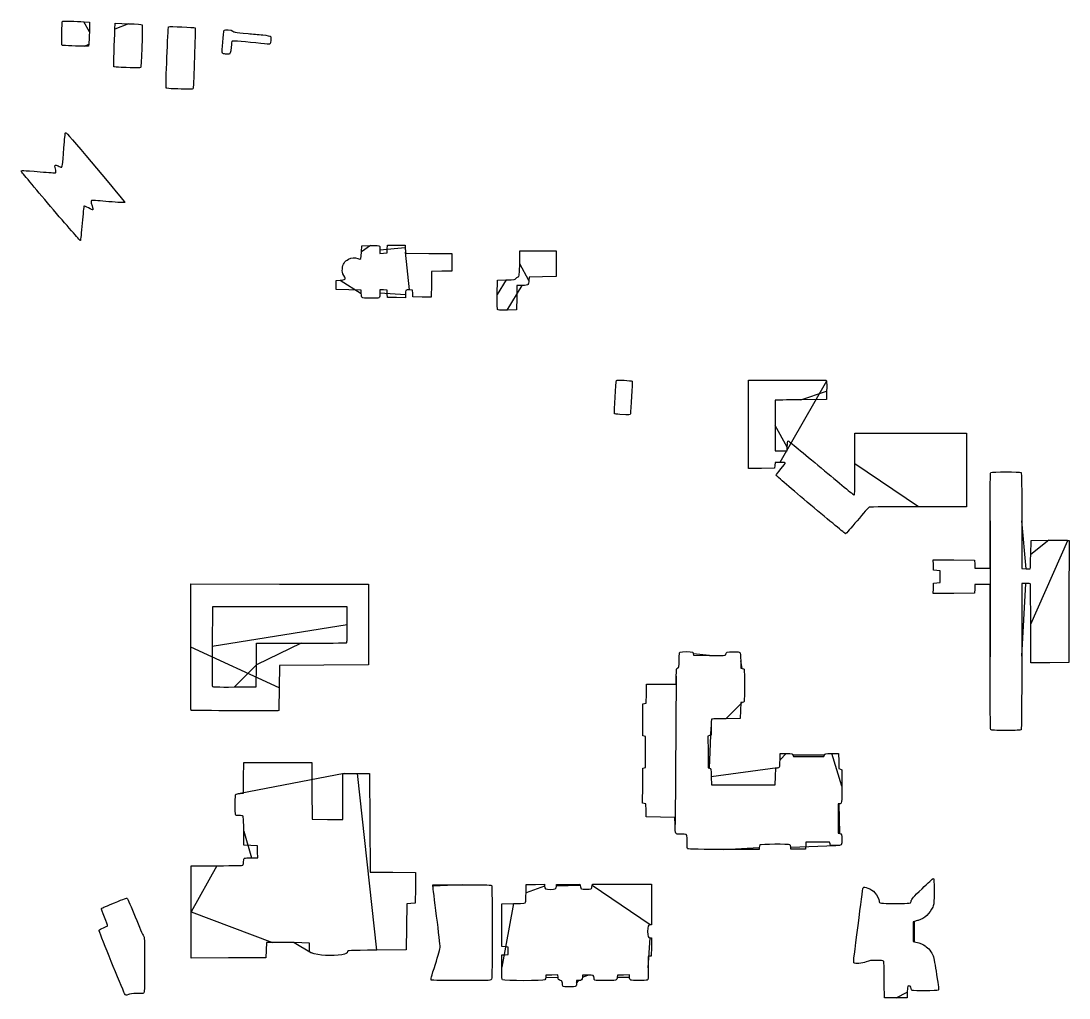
# Model space of a CAD drawing. Extents: x 19 to 602, y 71 to 494.
# Drawn here: x 180.5 to 348, y 226.4 to 382.5 of the extents above; entities that cross this region are included whole.
import ezdxf

# ---------------------------------------------------------------- set-up
doc = ezdxf.new("R2010")
doc.units = 0
doc.layers.get('0').update_dxf_attribs({"linetype": 'CONTINUOUS'})

msp = doc.modelspace()

# ---------------------------------------------------------------- linework, layer by layer
at = {"color": 7}
for points in [[(190.596888, 382.407624), (191.497, 382.350024), (191.46308, 380.769144)], [(195.55704, 381.215624), (195.61176, 382.151784), (197.694936, 382.088584)], [(188.661624, 378.527544), (188.661688, 378.526664)], [(191.371816, 378.833944), (191.314456, 378.479544), (190.685624, 378.471544)], [(213.219432, 377.239864), (213.219432, 377.239864)], [(196.56732, 375.097944), (196.567288, 375.098504)], [(205.028368, 371.678024), (205.028368, 371.678344)], [(185.27868, 352.878984), (185.278664, 352.878504)], [(234.94708, 345.614584), (234.97244, 346.618584), (236.3608, 346.643384)], [(237.896424, 345.916584), (237.898024, 345.394744), (238.460592, 345.421944), (239.023168, 345.449144), (239.068128, 346.079224), (239.113168, 346.709304), (240.508344, 346.709304), (241.90352, 346.709304), (241.92704, 346.259224)], [(241.996, 345.607624), (242.04144, 345.406104), (245.707936, 345.382904), (249.374432, 345.359704), (249.374432, 343.964584), (249.374432, 342.569384), (247.754232, 342.524584), (246.134032, 342.479784), (246.109872, 340.429784), (246.085632, 338.379784), (244.624648, 338.404584), (243.163656, 338.429384), (243.118696, 338.969464), (243.073656, 339.509544), (242.587112, 339.537544)], [(260.220656, 343.738904), (260.265696, 345.809144), (263.146056, 345.809144), (266.0264, 345.809144), (266.0264, 343.738904), (266.0264, 341.668664), (263.866144, 341.623864), (261.705872, 341.579064), (261.678272, 341.042104)], [(234.91004, 338.971384), (234.88244, 339.508344), (232.902192, 339.553144), (230.921944, 339.597944), (230.921944, 340.318024), (230.921944, 341.038104), (231.516016, 341.082904)], [(256.641136, 338.834744), (256.665216, 341.128504), (258.074008, 341.153304)], [(260.616448, 340.273864), (259.774112, 340.273864), (259.749872, 338.316184), (259.725632, 336.358424), (258.21596, 336.333624)], [(235.03344, 338.321144), (235.033576, 338.318744)], [(241.949888, 338.810024), (241.948288, 338.290104), (240.530608, 338.314904), (239.112928, 338.339704), (239.067888, 338.924824), (239.022848, 339.509864), (238.46028, 339.537064), (237.897704, 339.564264), (237.897704, 339.058984)], [(256.66168, 336.425144), (256.661616, 336.424824)], [(301.79744, 311.987224), (301.04072, 311.960824), (300.99592, 311.510744), (300.95112, 311.060744), (298.8584, 311.036744), (296.7656, 311.012744), (296.7656, 318.080264), (296.7656, 325.147784), (302.97464, 325.147784), (309.18376, 325.147784), (309.23336, 324.945304)], [(309.25736, 323.392584), (309.23176, 322.042424), (305.13624, 321.995224)], [(276.2272, 319.649464), (276.2272, 319.649464)], [(301.01728, 317.879784), (301.04048, 313.851784), (301.9856, 313.851784), (302.93072, 313.851784), (302.95392, 314.436904)], [(313.77728, 311.736504), (313.77728, 316.687144), (322.68832, 316.687144), (331.59944, 316.687144), (331.59944, 310.791384), (331.59944, 304.895704), (323.926, 304.895704)], [(306.71136, 305.181864), (306.71144, 305.179624)], [(335.38, 280.924824), (335.38, 292.473304), (334.16864, 292.473304), (332.95728, 292.473304), (332.93088, 291.775704), (332.90448, 291.078104), (329.5932, 291.054104), (326.28192, 291.030904), (326.30752, 291.864664), (326.33312, 292.698344), (326.87312, 292.743144), (327.4132, 292.787944), (327.4132, 293.733064), (327.4132, 294.678184), (326.87312, 294.722984), (326.33312, 294.767784), (326.30752, 295.601464), (326.28192, 296.435224), (329.5932, 296.411224), (332.90448, 296.388024), (332.93088, 295.735464), (332.95728, 295.082824), (334.16848, 295.082824), (335.37968, 295.082824), (335.37968, 302.670824)], [(340.44232, 302.635544), (340.46552, 295.038184), (341.11816, 295.011784)], [(341.85648, 297.288504), (341.90528, 299.538744), (344.74064, 299.564344)], [(347.77888, 299.540344), (347.98184, 299.490744), (347.95864, 289.748824), (347.93544, 280.006984), (344.89752, 279.982984), (341.85968, 279.958984), (341.85968, 286.163544)], [(207.654072, 282.497304), (207.654072, 292.563864), (221.853344, 292.541464), (236.052624, 292.518264), (236.052624, 286.082424), (236.052624, 279.646664), (228.941728, 279.601864), (221.83084, 279.557064), (221.78324, 275.956584)], [(341.08512, 292.652984), (340.41968, 292.652984), (340.41968, 281.014504)], [(232.656024, 286.087224), (232.632184, 288.916424), (221.87584, 288.916424), (211.119496, 288.916424), (211.096216, 282.615624)], [(218.163928, 279.624184), (218.187528, 283.112104), (225.319856, 283.112104)], [(287.95792, 281.398984), (287.98992, 281.173944), (290.53504, 281.149944)], [(295.52568, 280.312824), (295.55128, 279.103544), (295.77632, 279.072344)], [(214.650032, 276.111304), (218.140392, 276.134504), (218.163912, 279.622424), (218.163928, 279.624184)], [(285.04104, 254.128264), (285.01944, 255.253384), (282.72408, 255.298184), (280.4288, 255.342984), (280.4032, 256.389944), (280.3776, 257.436904), (280.10904, 257.490504), (279.84048, 257.544104), (279.86448, 260.354904), (279.88848, 263.165704), (280.11352, 263.218504), (280.33856, 263.271304), (280.33856, 265.738504), (280.33856, 268.205704), (280.11352, 268.258504), (279.88848, 268.311304), (279.88848, 270.871704), (279.88848, 273.432024), (280.15856, 273.478424), (280.42856, 273.524824), (280.45336, 275.030264), (280.47816, 276.535624), (282.8388, 276.559624), (285.19944, 276.583624), (285.22424, 277.824504)], [(295.77632, 273.644824), (295.55128, 273.612824), (295.50648, 272.352664), (295.46168, 271.092504), (293.1664, 271.043704)], [(207.714064, 272.371224), (207.714072, 272.370744)], [(290.82616, 269.693064), (290.82616, 268.428264), (290.55472, 268.333624), (290.28336, 268.238984), (290.30736, 265.709544), (290.33136, 263.180024), (290.55632, 263.127224)], [(335.48712, 269.268024), (335.48808, 269.268424)], [(301.806, 264.454504), (301.806, 265.467144), (302.79832, 265.467144)], [(303.87624, 265.242104), (303.96176, 265.017064), (306.39656, 265.017064), (308.83128, 265.017064), (308.91688, 265.242104)], [(310.08216, 265.467144), (311.16192, 265.467144), (311.18672, 264.275544), (311.21152, 263.083944), (311.45904, 262.965464), (311.70656, 262.846984), (311.70656, 260.259544)], [(215.53324, 259.095944), (216.070192, 259.123144), (216.094112, 261.575944), (216.118032, 264.028744), (221.56144, 264.028744), (227.00484, 264.028744), (227.0282, 259.505624), (227.05156, 254.982584), (229.504368, 254.958584), (231.957176, 254.934584), (231.957176, 258.579784), (231.957176, 262.224984), (232.159696, 262.274584)], [(290.8264, 261.772984), (290.8712, 260.471704), (295.9568, 260.471704), (301.04248, 260.471704), (301.08728, 261.821864), (301.13208, 263.172024), (301.40176, 263.202424)], [(234.297464, 262.298584), (236.232704, 262.272984), (236.277744, 254.396984), (236.322784, 246.520984), (239.947184, 246.497784), (243.571576, 246.474584), (243.547656, 244.022824), (243.523736, 241.570984), (242.848656, 241.526184), (242.173568, 241.481384), (242.128528, 237.790984), (242.083568, 234.100504), (237.4042, 234.055704)], [(311.282, 257.456104), (311.07352, 257.456104), (311.09752, 255.093304), (311.12152, 252.730504), (311.34656, 252.698504)], [(217.38568, 248.817624), (218.371496, 248.817624), (218.345976, 249.785224), (218.320456, 250.752824), (217.24032, 250.797624), (216.160184, 250.842424), (216.136104, 253.085464)], [(310.74712, 250.794824), (309.89696, 250.794824), (309.80288, 251.064904), (309.70872, 251.334904), (307.8316, 251.334904), (305.9544, 251.334904), (305.9272, 250.772344), (305.9, 250.209784), (304.72992, 250.209784), (303.55976, 250.209784), (303.53016, 250.524024)], [(287.00752, 250.307064), (287.00864, 250.310344)], [(298.47432, 250.461784), (298.47432, 250.164744), (292.76824, 250.164744)], [(207.744072, 240.176104), (207.744072, 247.557704), (211.821584, 247.557704)], [(246.358904, 244.271944), (246.358904, 244.497304), (251.029856, 244.497304)], [(261.233704, 243.236024), (261.255544, 244.541144), (262.718232, 244.565944), (264.180912, 244.590744), (264.180912, 244.291464)], [(266.08568, 244.271224), (266.11608, 244.541304), (267.98168, 244.565304), (269.8472, 244.589304), (269.8912, 244.384984)], [(271.79256, 244.383144), (271.83576, 244.585624), (276.55968, 244.585624), (281.28352, 244.585624), (281.28352, 241.345224), (281.28352, 238.104824), (281.07648, 238.104824)], [(257.360648, 231.355784), (257.385048, 233.290904), (257.880112, 233.335704), (258.375168, 233.380504), (258.375168, 233.965544), (258.375168, 234.550664), (257.880112, 234.595464), (257.385048, 234.640264), (257.385048, 238.060664), (257.385048, 241.481064), (259.25152, 241.505064)], [(220.750896, 235.300584), (219.760776, 235.270984), (219.715736, 234.055784), (219.670696, 232.840664), (213.707448, 232.817464), (207.7442, 232.794264), (207.7442, 240.175784), (207.744072, 240.176104)], [(323.3188, 238.666664), (323.09376, 238.597064), (323.09376, 237.026184), (323.09376, 235.455304), (323.3188, 235.392904)], [(226.965384, 233.643304), (226.64664, 233.776504), (226.64664, 234.490904), (226.64664, 235.205384), (224.193832, 235.267784)], [(281.07872, 236.034584), (281.288, 236.034584), (281.2632, 234.571944), (281.2384, 233.109224), (280.99088, 233.080424), (280.74328, 233.051624), (280.74328, 231.215544)], [(266.35848, 229.715944), (266.33048, 230.101464), (265.36816, 230.075864), (264.405864, 230.050264), (264.376024, 229.735624)], [(271.10496, 230.073944), (270.25736, 230.047544), (270.22776, 229.732904)], [(277.77296, 229.739384), (277.77296, 230.099304), (276.80536, 230.073704), (275.83768, 230.048104), (275.81048, 229.733064)], [(246.096904, 229.278504), (246.096904, 229.278504)], [(267.10752, 228.318344), (267.1068, 228.317784)], [(269.66152, 229.192424), (269.31248, 229.192424), (269.31248, 228.805384)], [(196.996424, 227.327864), (196.996424, 227.327624)], [(318.52016, 226.463464), (318.51976, 226.463224)], [(322.12936, 227.376584), (322.10376, 226.449864), (320.34288, 226.425864)]]:
    msp.add_lwpolyline(points, close=True, dxfattribs=at)
for points in [[(187.067808, 380.515224), (187.097808, 381.560664), (187.143808, 382.437384), (187.17004, 382.463624)], [(187.17004, 382.463624), (187.22804, 382.521224), (189.359344, 382.486824), (190.596888, 382.407624)], [(197.694936, 382.088584), (199.12888, 382.045384), (199.8094, 381.991944), (199.878504, 381.917464)], [(199.878504, 381.917464), (199.952424, 381.838264), (199.946104, 380.941704), (199.854824, 378.523864)], [(187.139888, 378.602664), (187.033544, 378.613064), (187.022008, 378.918984), (187.067808, 380.515224)], [(191.46308, 380.769144), (191.44444, 379.899704), (191.40332, 379.028824), (191.371816, 378.833944)], [(195.374032, 375.201864), (195.322832, 375.253864), (195.446832, 379.329144), (195.55704, 381.215624)], [(203.734872, 371.791704), (203.643968, 371.883144), (204.011032, 381.487944), (204.109176, 381.586104)], [(204.109176, 381.586104), (204.213768, 381.690744), (208.300136, 381.524504), (208.369232, 381.412584)], [(208.369232, 381.412584), (208.424112, 381.323864), (208.121816, 372.121784), (208.053272, 371.795864)], [(212.710872, 377.381224), (212.629184, 377.481144), (212.896048, 380.708744), (213.01276, 381.032424)], [(213.01276, 381.032424), (213.08476, 381.232024), (214.210576, 381.128904), (214.372208, 380.907864)], [(214.372208, 380.907864), (214.504216, 380.727304), (214.499552, 380.728104), (216.835208, 380.504984)], [(216.835208, 380.504984), (217.45404, 380.445784), (218.501864, 380.345304), (219.163712, 380.281464)], [(219.163712, 380.281464), (219.825568, 380.217464), (220.394248, 380.121384), (220.427448, 380.067624)], [(188.661688, 378.526664), (187.894344, 378.561864), (187.209536, 378.595464), (187.139888, 378.602664)], [(190.685624, 378.471544), (190.339768, 378.463544), (189.428968, 378.492344), (188.661624, 378.527544)], [(199.854824, 378.523864), (199.786584, 376.716904), (199.712304, 375.187864), (199.689744, 375.125944)], [(214.260112, 379.309544), (214.234832, 379.283944), (214.171048, 378.844024), (214.118336, 378.331304)], [(218.8872, 378.920424), (216.607824, 379.165064), (214.308976, 379.358344), (214.260112, 379.309544)], [(220.324504, 378.833064), (220.291304, 378.799464), (219.644496, 378.841064), (218.8872, 378.920424)], [(220.427448, 380.067624), (220.498488, 379.952664), (220.412488, 378.921064), (220.324504, 378.833064)], [(213.219432, 377.239864), (212.988216, 377.258264), (212.759368, 377.321864), (212.710872, 377.381224)], [(213.741304, 377.190264), (213.685464, 377.199064), (213.45064, 377.221464), (213.219432, 377.239864)], [(214.118336, 378.331304), (214.023776, 377.411464), (213.940168, 377.158424), (213.741304, 377.190264)], [(196.567288, 375.098504), (195.94, 375.126504), (195.40304, 375.172904), (195.374032, 375.201864)], [(199.689744, 375.125944), (199.646144, 375.006344), (198.816504, 374.998984), (196.56732, 375.097944)], [(205.028368, 371.678344), (204.351584, 371.705544), (203.769512, 371.756744), (203.734872, 371.791704)], [(208.053272, 371.795864), (208.012312, 371.601064), (207.977032, 371.594024), (207.134776, 371.610824)], [(207.134776, 371.610824), (206.65304, 371.620424), (205.70516, 371.650824), (205.028368, 371.678024)], [(187.40704, 362.275784), (187.50976, 363.562184), (187.613248, 364.634104), (187.637008, 364.657864)], [(187.637008, 364.657864), (187.660768, 364.681864), (187.736664, 364.657864), (187.805656, 364.614664)], [(187.805656, 364.614664), (188.087216, 364.419784), (197.216448, 353.559624), (197.149864, 353.498824)], [(186.987392, 359.171784), (187.152464, 359.171784), (187.168872, 359.293144), (187.40704, 362.275784)], [(180.576584, 358.507384), (180.537944, 358.672504), (180.730976, 358.666664), (183.621056, 358.415304)], [(185.278664, 352.878504), (182.708528, 355.905944), (180.592584, 358.438904), (180.576584, 358.507384)], [(183.621056, 358.415304), (184.999056, 358.295384), (186.043328, 358.241144), (186.093912, 358.286744)], [(186.039272, 358.911544), (185.869144, 359.564504), (185.942224, 359.637064), (186.489112, 359.358104)], [(186.093912, 358.286744), (186.150152, 358.337144), (186.130632, 358.560904), (186.039272, 358.911544)], [(186.489112, 359.358104), (186.689968, 359.255624), (186.914192, 359.171784), (186.987392, 359.171784)], [(191.924608, 353.857064), (191.671384, 353.865064), (191.668336, 353.725384), (191.904928, 352.970584)], [(194.60244, 353.642744), (193.241016, 353.758184), (192.035992, 353.854584), (191.924608, 353.857064)], [(197.149864, 353.498824), (197.110184, 353.462824), (195.963856, 353.527624), (194.60244, 353.642744)], [(190.02436, 347.447224), (189.98436, 347.407224), (187.848816, 349.851544), (185.27868, 352.878984)], [(190.59612, 352.945624), (190.56604, 352.916024), (190.441504, 351.682504), (190.319288, 350.205464)], [(191.31508, 352.644424), (190.94968, 352.840104), (190.626152, 352.975624), (190.59612, 352.945624)], [(192.03244, 352.341704), (192.00324, 352.312104), (191.680472, 352.448744), (191.31508, 352.644424)], [(191.904928, 352.970584), (192.004208, 352.653864), (192.061592, 352.370824), (192.03244, 352.341704)], [(190.319288, 350.205464), (190.197064, 348.728424), (190.064344, 347.487224), (190.02436, 347.447224)], [(236.3608, 346.643384), (237.411184, 346.662584), (237.76692, 346.643384), (237.822104, 346.553384)], [(234.338296, 344.548664), (234.868568, 344.359784), (234.917536, 344.445544), (234.94708, 345.614584)], [(237.822104, 346.553384), (237.862184, 346.490184), (237.895704, 346.203624), (237.896424, 345.916584)], [(241.92704, 346.259224), (241.94, 346.011704), (241.97104, 345.718504), (241.996, 345.607624)], [(231.882936, 342.921624), (231.929976, 343.660904), (232.238608, 344.133224), (232.88504, 344.455304)], [(232.88504, 344.455304), (233.396392, 344.710184), (233.810272, 344.736744), (234.338296, 344.548664)], [(259.970912, 341.639624), (260.1756, 341.668424), (260.175664, 341.669224), (260.220656, 343.738904)], [(232.123096, 341.858984), (231.876976, 342.295064), (231.850496, 342.412184), (231.882936, 342.921624)], [(232.254896, 341.248344), (232.386128, 341.357544), (232.373768, 341.414824), (232.123096, 341.858984)], [(259.624488, 341.394264), (259.702408, 341.513224), (259.858296, 341.623624), (259.970912, 341.639624)], [(231.516016, 341.082904), (231.842752, 341.107704), (232.175248, 341.182104), (232.254896, 341.248344)], [(258.074008, 341.153304), (259.449464, 341.177304), (259.486144, 341.182904), (259.624488, 341.394264)], [(261.554736, 340.389544), (261.489056, 340.310344), (261.192592, 340.273864), (260.616448, 340.273864)], [(261.678272, 341.042104), (261.663072, 340.746744), (261.607472, 340.453144), (261.554736, 340.389544)], [(235.033576, 338.318744), (234.980776, 338.382744), (234.9252, 338.676024), (234.91004, 338.971384)], [(236.420376, 338.205544), (235.478872, 338.205544), (235.103424, 338.236744), (235.03344, 338.321144)], [(237.897704, 339.058984), (237.897704, 338.197784), (237.911144, 338.205544), (236.420376, 338.205544)], [(242.587112, 339.537544), (242.001848, 339.571144), (241.951752, 339.513544), (241.949888, 338.810024)], [(256.661616, 336.424824), (256.637056, 336.488824), (256.627856, 337.573224), (256.641136, 338.834744)], [(258.21596, 336.333624), (257.047344, 336.314424), (256.696208, 336.333624), (256.66168, 336.425144)], [(275.37952, 319.769064), (275.30832, 319.841064), (275.59648, 324.956024), (275.67936, 325.091624)], [(275.67936, 325.091624), (275.73936, 325.189704), (278.05696, 325.074824), (278.16592, 324.968344)], [(278.16592, 324.968344), (278.23712, 324.898744), (278.00064, 320.247944), (277.90136, 319.768904)], [(309.23336, 324.945304), (309.26056, 324.833864), (309.27176, 324.135144), (309.25736, 323.392584)], [(301.01728, 321.928024), (301.00448, 321.916824), (301.00448, 320.095224), (301.01728, 317.879784)], [(305.13624, 321.995224), (302.88368, 321.968824), (301.03016, 321.938424), (301.01728, 321.928024)], [(276.2272, 319.649464), (275.79792, 319.678264), (275.41648, 319.731864), (275.37952, 319.769064)], [(277.90136, 319.768904), (277.85496, 319.544824), (277.82776, 319.542824), (276.2272, 319.649464)], [(302.95392, 314.436904), (302.98112, 315.122984), (303.03976, 315.426984), (303.1456, 315.426984)], [(303.1456, 315.426984), (303.1872, 315.426984), (305.54616, 313.482984), (308.38704, 311.106984)], [(302.63536, 311.932024), (302.59056, 311.976824), (302.21368, 312.001624), (301.79744, 311.987224)], [(301.94648, 310.960584), (302.40384, 311.489304), (302.68352, 311.883864), (302.63536, 311.932024)], [(313.66472, 306.786424), (313.75336, 306.786424), (313.77728, 307.835784), (313.77728, 311.736504)], [(301.19864, 309.924424), (301.18664, 310.004584), (301.52304, 310.470824), (301.94648, 310.960584)], [(306.71144, 305.179624), (303.6916, 307.709064), (301.2108, 309.844184), (301.19864, 309.924424)], [(308.38704, 311.106984), (311.22792, 308.730984), (313.60288, 306.786744), (313.66472, 306.786424)], [(335.37968, 302.670824), (335.37968, 308.452504), (335.40528, 310.284424), (335.48776, 310.366744)], [(335.48776, 310.366744), (335.6528, 310.531864), (340.18112, 310.519544), (340.3188, 310.353944)], [(340.3188, 310.353944), (340.3908, 310.267384), (340.42592, 308.066664), (340.44232, 302.635544)], [(312.29272, 300.579624), (312.24312, 300.579624), (309.7312, 302.652424), (306.71136, 305.181864)], [(316.07256, 304.841304), (315.97352, 304.811704), (315.10296, 303.840504), (314.13792, 302.682264)], [(323.926, 304.895704), (319.7056, 304.895704), (316.17152, 304.870904), (316.07256, 304.841304)], [(314.13792, 302.682264), (313.17288, 301.523944), (312.34256, 300.577784), (312.29272, 300.579624)], [(344.74064, 299.564344), (346.30008, 299.577944), (347.66728, 299.564344), (347.77888, 299.540344)], [(341.78928, 295.011784), (341.79968, 295.026184), (341.83008, 296.050824), (341.85648, 297.288504)], [(341.11816, 295.011784), (341.47704, 294.997384), (341.77904, 294.997384), (341.78928, 295.011784)], [(341.80528, 292.510584), (341.76208, 292.622664), (341.60896, 292.652984), (341.08512, 292.652984)], [(341.85968, 286.163544), (341.85968, 289.576104), (341.83488, 292.432264), (341.80528, 292.510584)], [(232.566016, 283.185704), (232.654656, 283.241704), (232.674568, 283.883704), (232.656024, 286.087224)], [(225.319856, 283.112104), (229.242648, 283.112904), (232.503408, 283.145704), (232.566016, 283.185704)], [(207.714072, 272.370744), (207.681032, 272.403544), (207.654072, 276.960744), (207.654072, 282.497304)], [(211.096216, 282.615624), (211.083416, 279.150184), (211.092216, 276.263784), (211.116296, 276.201304)], [(285.69424, 280.403704), (285.69424, 281.467544), (285.71024, 281.581304), (285.86832, 281.666104)], [(285.86832, 281.666104), (286.06568, 281.771704), (287.66464, 281.791624), (287.82296, 281.690104)], [(287.82296, 281.690104), (287.87976, 281.653304), (287.94056, 281.522744), (287.95792, 281.398984)], [(293.12936, 281.284904), (293.25888, 281.703304), (293.284, 281.712984), (294.30944, 281.739224)], [(294.30944, 281.739224), (295.05424, 281.758424), (295.324, 281.731224), (295.39976, 281.643304)], [(295.39976, 281.643304), (295.45976, 281.570504), (295.51056, 281.034344), (295.52568, 280.312824)], [(285.47176, 279.149944), (285.69264, 279.233944), (285.69424, 279.242984), (285.69424, 280.403704)], [(290.53504, 281.149944), (292.90096, 281.127544), (293.0836, 281.137144), (293.12936, 281.284904)], [(335.48808, 269.268424), (335.40512, 269.351304), (335.38, 272.062744), (335.38, 280.924824)], [(340.41968, 281.014504), (340.41968, 272.082344), (340.39488, 269.350904), (340.31168, 269.268024)], [(285.22424, 277.824504), (285.24904, 279.051384), (285.25144, 279.066344), (285.47176, 279.149944)], [(295.77632, 279.072344), (295.90008, 279.054744), (296.03104, 278.993944), (296.06744, 278.937384)], [(296.06744, 278.937384), (296.10424, 278.880584), (296.13384, 277.720024), (296.13384, 276.358584)], [(296.13384, 276.358584), (296.13384, 274.997224), (296.10424, 273.836744), (296.06744, 273.779864)], [(211.116296, 276.201304), (211.150376, 276.112024), (211.905944, 276.092744), (214.650032, 276.111304)], [(221.78324, 275.956584), (221.75708, 273.976344), (221.72668, 272.346024), (221.71572, 272.333624)], [(296.06744, 273.779864), (296.03144, 273.723064), (295.90008, 273.662184), (295.77632, 273.644824)], [(221.71572, 272.333624), (221.66812, 272.280024), (207.768096, 272.316824), (207.714064, 272.371224)], [(290.84856, 270.976504), (290.83656, 270.966104), (290.82616, 270.388744), (290.82616, 269.693064)], [(293.1664, 271.043704), (291.90392, 271.016504), (290.86096, 270.986104), (290.84856, 270.976504)], [(337.89936, 269.160024), (336.2272, 269.160024), (335.56544, 269.189624), (335.48712, 269.268024)], [(340.31168, 269.268024), (340.23328, 269.189624), (339.5716, 269.160024), (337.89936, 269.160024)], [(302.79832, 265.467144), (303.774, 265.467144), (303.79208, 265.459144), (303.87624, 265.242104)], [(308.91688, 265.242104), (309.00152, 265.464824), (309.01328, 265.467144), (310.08216, 265.467144)], [(290.55632, 263.127224), (290.78088, 263.074424), (290.78152, 263.071224), (290.8264, 261.772984)], [(301.40176, 263.202424), (301.55016, 263.219224), (301.70144, 263.280024), (301.738, 263.337464)], [(301.738, 263.337464), (301.7748, 263.395064), (301.8052, 263.897544), (301.806, 264.454504)], [(232.159696, 262.274584), (232.271088, 262.301784), (233.23308, 262.312984), (234.297464, 262.298584)], [(311.70656, 260.259544), (311.70656, 257.519704), (311.69696, 257.456104), (311.282, 257.456104)], [(214.765032, 257.364584), (214.765032, 258.485944), (214.794872, 258.901224), (214.880664, 258.972344)], [(214.880664, 258.972344), (214.944264, 259.025144), (215.237912, 259.080744), (215.53324, 259.095944)], [(214.819672, 255.710424), (214.789592, 255.788824), (214.765032, 256.533144), (214.765032, 257.364584)], [(215.393712, 255.568024), (215.003112, 255.568024), (214.860752, 255.603224), (214.819672, 255.710424)], [(216.01256, 255.448264), (215.9508, 255.522664), (215.716296, 255.568024), (215.393712, 255.568024)], [(216.136104, 253.085464), (216.120264, 254.555864), (216.077704, 255.369704), (216.01256, 255.448264)], [(285.91344, 252.598104), (285.0124, 252.598104), (285.07304, 252.491784), (285.04104, 254.128264)], [(286.81184, 252.543704), (286.73344, 252.574104), (286.32928, 252.598104), (285.91344, 252.598104)], [(286.95424, 251.470904), (286.95424, 252.316264), (286.93024, 252.498264), (286.81184, 252.543704)], [(287.00864, 250.310344), (286.97824, 250.388744), (286.95424, 250.910904), (286.95424, 251.470904)], [(311.7052, 251.769864), (311.7052, 250.761064), (311.7404, 250.794824), (310.74712, 250.794824)], [(311.34656, 252.698504), (311.66352, 252.653704), (311.7036, 252.550184), (311.7052, 251.769864)], [(292.76824, 250.164744), (287.64808, 250.164744), (287.05656, 250.179144), (287.00752, 250.307064)], [(298.58232, 250.866824), (298.52312, 250.807624), (298.47432, 250.625144), (298.47432, 250.461784)], [(303.39512, 250.905224), (303.20776, 251.024424), (298.704, 250.988504), (298.58232, 250.866824)], [(303.53016, 250.524024), (303.51336, 250.696904), (303.45256, 250.868424), (303.39512, 250.905224)], [(216.007104, 247.665704), (216.066544, 247.724904), (216.11512, 247.984024), (216.11512, 248.241144)], [(216.11512, 248.241144), (216.11512, 248.584344), (216.15296, 248.723064), (216.257504, 248.763224)], [(216.257504, 248.763224), (216.335824, 248.793624), (216.843488, 248.817624), (217.38568, 248.817624)], [(211.821584, 247.557704), (214.872968, 247.557704), (215.92628, 247.584904), (216.007104, 247.665704)], [(251.029856, 244.497304), (255.206128, 244.497304), (255.7066, 244.482104), (255.755448, 244.354904)], [(324.49488, 243.882344), (325.4388, 244.789864), (326.25904, 245.532424), (326.3176, 245.532424)], [(326.3176, 245.532424), (326.3968, 245.532424), (326.42264, 245.010264), (326.41808, 243.507144)], [(246.943896, 239.478824), (246.622144, 241.991144), (246.358904, 244.148024), (246.358904, 244.271944)], [(255.755448, 244.354904), (255.785528, 244.276504), (255.810088, 240.897304), (255.810088, 236.845384)], [(261.164904, 241.730104), (261.190744, 241.840504), (261.221624, 242.518184), (261.233704, 243.236024)], [(264.180912, 244.291464), (264.180912, 243.844184), (264.306536, 243.776184), (265.13304, 243.776184)], [(265.13304, 243.776184), (265.93464, 243.776184), (266.03576, 243.828984), (266.08568, 244.271224)], [(269.8912, 244.384984), (269.9152, 244.272584), (269.9472, 244.099624), (269.9624, 244.000584)], [(269.9624, 244.000584), (269.9872, 243.835144), (270.05872, 243.820584), (270.84232, 243.820584)], [(270.84232, 243.820584), (271.62584, 243.820584), (271.69712, 243.834984), (271.72216, 244.000584)], [(271.72216, 244.000584), (271.73736, 244.099624), (271.76856, 244.271784), (271.79256, 244.383144)], [(314.27088, 238.026904), (314.6972, 241.263784), (315.06312, 243.962824), (315.084, 244.024744)], [(315.084, 244.024744), (315.19384, 244.349224), (316.42176, 243.837304), (316.9568, 243.243944)], [(316.9568, 243.243944), (317.3016, 242.861544), (317.64808, 242.186744), (317.64808, 241.897544)], [(322.77872, 241.987624), (322.77872, 242.187624), (323.09224, 242.533704), (324.49488, 243.882344)], [(326.41808, 243.507144), (326.41008, 241.617624), (326.39808, 241.446664), (326.206, 240.955944)], [(193.419016, 240.739544), (193.462136, 240.782744), (194.380192, 241.182424), (195.459088, 241.627864)], [(195.459088, 241.627864), (197.050728, 242.284904), (197.4408, 242.415464), (197.527144, 242.319864)], [(197.527144, 242.319864), (197.585704, 242.255064), (198.153304, 240.926104), (198.78856, 239.366664)], [(259.25152, 241.505064), (261.098848, 241.529064), (261.11848, 241.531464), (261.164904, 241.730104)], [(317.64808, 241.897544), (317.64808, 241.546824), (317.78592, 241.526904), (320.21336, 241.526904)], [(320.21336, 241.526904), (322.73376, 241.526904), (322.77872, 241.534904), (322.77872, 241.987624)], [(193.885336, 239.336424), (193.57576, 240.089224), (193.374448, 240.694984), (193.419016, 240.739544)], [(247.53004, 234.596024), (247.52924, 234.769304), (247.26564, 236.966584), (246.943896, 239.478824)], [(326.206, 240.955944), (325.81304, 239.953064), (324.84016, 239.052104), (323.90384, 238.823864)], [(193.699984, 237.616824), (194.052856, 237.755224), (194.361488, 237.900744), (194.38584, 237.940104)], [(194.38584, 237.940104), (194.41016, 237.979304), (194.184952, 238.607864), (193.885336, 239.336424)], [(198.78856, 239.366664), (199.4238, 237.807224), (200.017704, 236.447704), (200.108344, 236.345464)], [(281.07648, 238.104824), (280.71992, 238.104824), (280.65344, 237.942184), (280.65344, 237.069704)], [(313.59664, 232.041144), (313.52224, 232.115544), (313.69872, 233.682504), (314.27088, 238.026904)], [(323.90384, 238.823864), (323.70584, 238.775864), (323.44256, 238.704824), (323.3188, 238.666664)], [(196.996424, 227.327624), (196.00276, 229.602344), (192.971168, 237.137704), (193.009496, 237.237624)], [(193.009496, 237.237624), (193.036376, 237.308024), (193.34712, 237.478344), (193.699984, 237.616824)], [(200.108344, 236.345464), (200.263344, 236.170664), (200.273144, 235.894504), (200.273144, 231.696984)], [(255.810088, 236.845384), (255.810088, 230.268024), (255.794888, 229.463144), (255.668648, 229.336824)], [(280.65344, 237.069704), (280.65344, 236.196024), (280.71984, 236.034584), (281.07872, 236.034584)], [(224.193832, 235.267784), (222.844784, 235.302184), (221.295472, 235.316584), (220.750896, 235.300584)], [(246.75056, 231.819944), (247.179912, 233.173544), (247.53068, 234.422744), (247.53004, 234.596024)], [(323.3188, 235.392904), (324.35272, 235.105944), (324.59928, 235.012104), (324.97744, 234.761624)], [(324.97744, 234.761624), (325.52272, 234.400424), (326.04568, 233.742264), (326.27112, 233.133464)], [(231.799248, 233.325704), (230.34252, 233.064184), (227.97992, 233.219384), (226.965384, 233.643304)], [(232.691416, 233.830664), (232.633976, 233.521064), (232.516408, 233.454504), (231.799248, 233.325704)], [(237.4042, 234.055704), (232.813904, 234.011704), (232.724176, 234.007704), (232.691416, 233.830664)], [(326.27112, 233.133464), (326.36744, 232.873464), (326.61776, 231.551944), (326.82744, 230.196664)], [(200.273144, 231.696984), (200.273144, 227.710744), (200.257944, 227.228584), (200.13076, 227.179784)], [(246.096904, 229.278504), (245.99248, 229.344904), (246.108584, 229.796024), (246.75056, 231.819944)], [(257.490368, 229.308024), (257.35184, 229.409304), (257.338752, 229.616024), (257.360648, 231.355784)], [(280.74328, 231.215544), (280.74328, 229.492344), (280.73288, 229.373704), (280.5692, 229.286264)], [(315.58488, 232.195864), (314.94376, 231.936104), (313.79224, 231.846504), (313.59664, 232.041144)], [(317.2096, 232.435784), (316.2992, 232.435784), (316.10696, 232.407784), (315.58488, 232.195864)], [(318.35016, 232.327784), (318.27896, 232.398984), (317.89264, 232.435784), (317.2096, 232.435784)], [(318.45816, 229.372424), (318.45816, 231.466984), (318.42936, 232.248344), (318.35016, 232.327784)], [(264.376024, 229.735624), (264.359624, 229.562504), (264.304024, 229.370104), (264.252496, 229.308024)], [(266.70136, 229.229144), (266.41352, 229.321624), (266.38392, 229.363624), (266.35848, 229.715944)], [(270.22776, 229.732904), (270.18696, 229.303544), (270.07064, 229.192424), (269.66152, 229.192424)], [(272.1012, 229.584904), (272.1012, 230.071304), (272.0348, 230.102584), (271.10496, 230.073944)], [(272.24496, 229.247384), (272.15736, 229.280984), (272.10208, 229.410984), (272.1012, 229.584904)], [(275.81048, 229.733064), (275.76568, 229.223144), (275.66128, 229.192984), (273.938, 229.192984)], [(277.94704, 229.286264), (277.81944, 229.354264), (277.77296, 229.475624), (277.77296, 229.739384)], [(326.82744, 230.196664), (327.14192, 228.163864), (327.1872, 227.719144), (327.0864, 227.655224)], [(250.875544, 229.196744), (248.303504, 229.196744), (246.16712, 229.234344), (246.096904, 229.278504)], [(255.668648, 229.336824), (255.543664, 229.211864), (254.985504, 229.195544), (250.875544, 229.196744)], [(264.252496, 229.308024), (264.117056, 229.144824), (257.713528, 229.144664), (257.490368, 229.308024)], [(267.042, 228.779064), (267.0188, 229.089864), (266.982, 229.138904), (266.70136, 229.229144)], [(267.1068, 228.317784), (267.0852, 228.379384), (267.0564, 228.587224), (267.042, 228.779064)], [(269.20448, 228.310344), (269.0508, 228.156664), (267.16104, 228.160664), (267.10752, 228.318344)], [(269.31248, 228.805384), (269.31248, 228.592504), (269.26368, 228.369704), (269.20448, 228.310344)], [(273.938, 229.192984), (273.08512, 229.192984), (272.32328, 229.217784), (272.24496, 229.247384)], [(279.25816, 229.193064), (278.6328, 229.193064), (278.0428, 229.234664), (277.94704, 229.286264)], [(280.5692, 229.286264), (280.47344, 229.235064), (279.88344, 229.193064), (279.25816, 229.193064)], [(318.51976, 226.463224), (318.48536, 226.497624), (318.45816, 227.806344), (318.45816, 229.372424)], [(322.59168, 228.298904), (322.22248, 228.496424), (322.15672, 228.365304), (322.12936, 227.376584)], [(322.77872, 227.941544), (322.77872, 228.109864), (322.71392, 228.233384), (322.59168, 228.298904)], [(322.92112, 227.629624), (322.8372, 227.661624), (322.77872, 227.790024), (322.77872, 227.941544)], [(197.286816, 226.855304), (197.240656, 226.855304), (197.10996, 227.067944), (196.996424, 227.327864)], [(197.693944, 226.990344), (197.516216, 226.915944), (197.333, 226.855304), (197.286816, 226.855304)], [(199.002728, 227.125384), (198.330224, 227.125384), (197.914416, 227.082184), (197.693944, 226.990344)], [(200.13076, 227.179784), (200.05244, 227.149384), (199.54484, 227.125384), (199.002728, 227.125384)], [(320.34288, 226.425864), (319.3744, 226.412264), (318.55416, 226.425864), (318.52016, 226.463464)], [(327.0864, 227.655224), (326.94896, 227.568184), (323.1424, 227.544824), (322.92112, 227.629624)]]:
    msp.add_open_spline(points, degree=3, dxfattribs=at)

doc.saveas('drawing.dxf')
